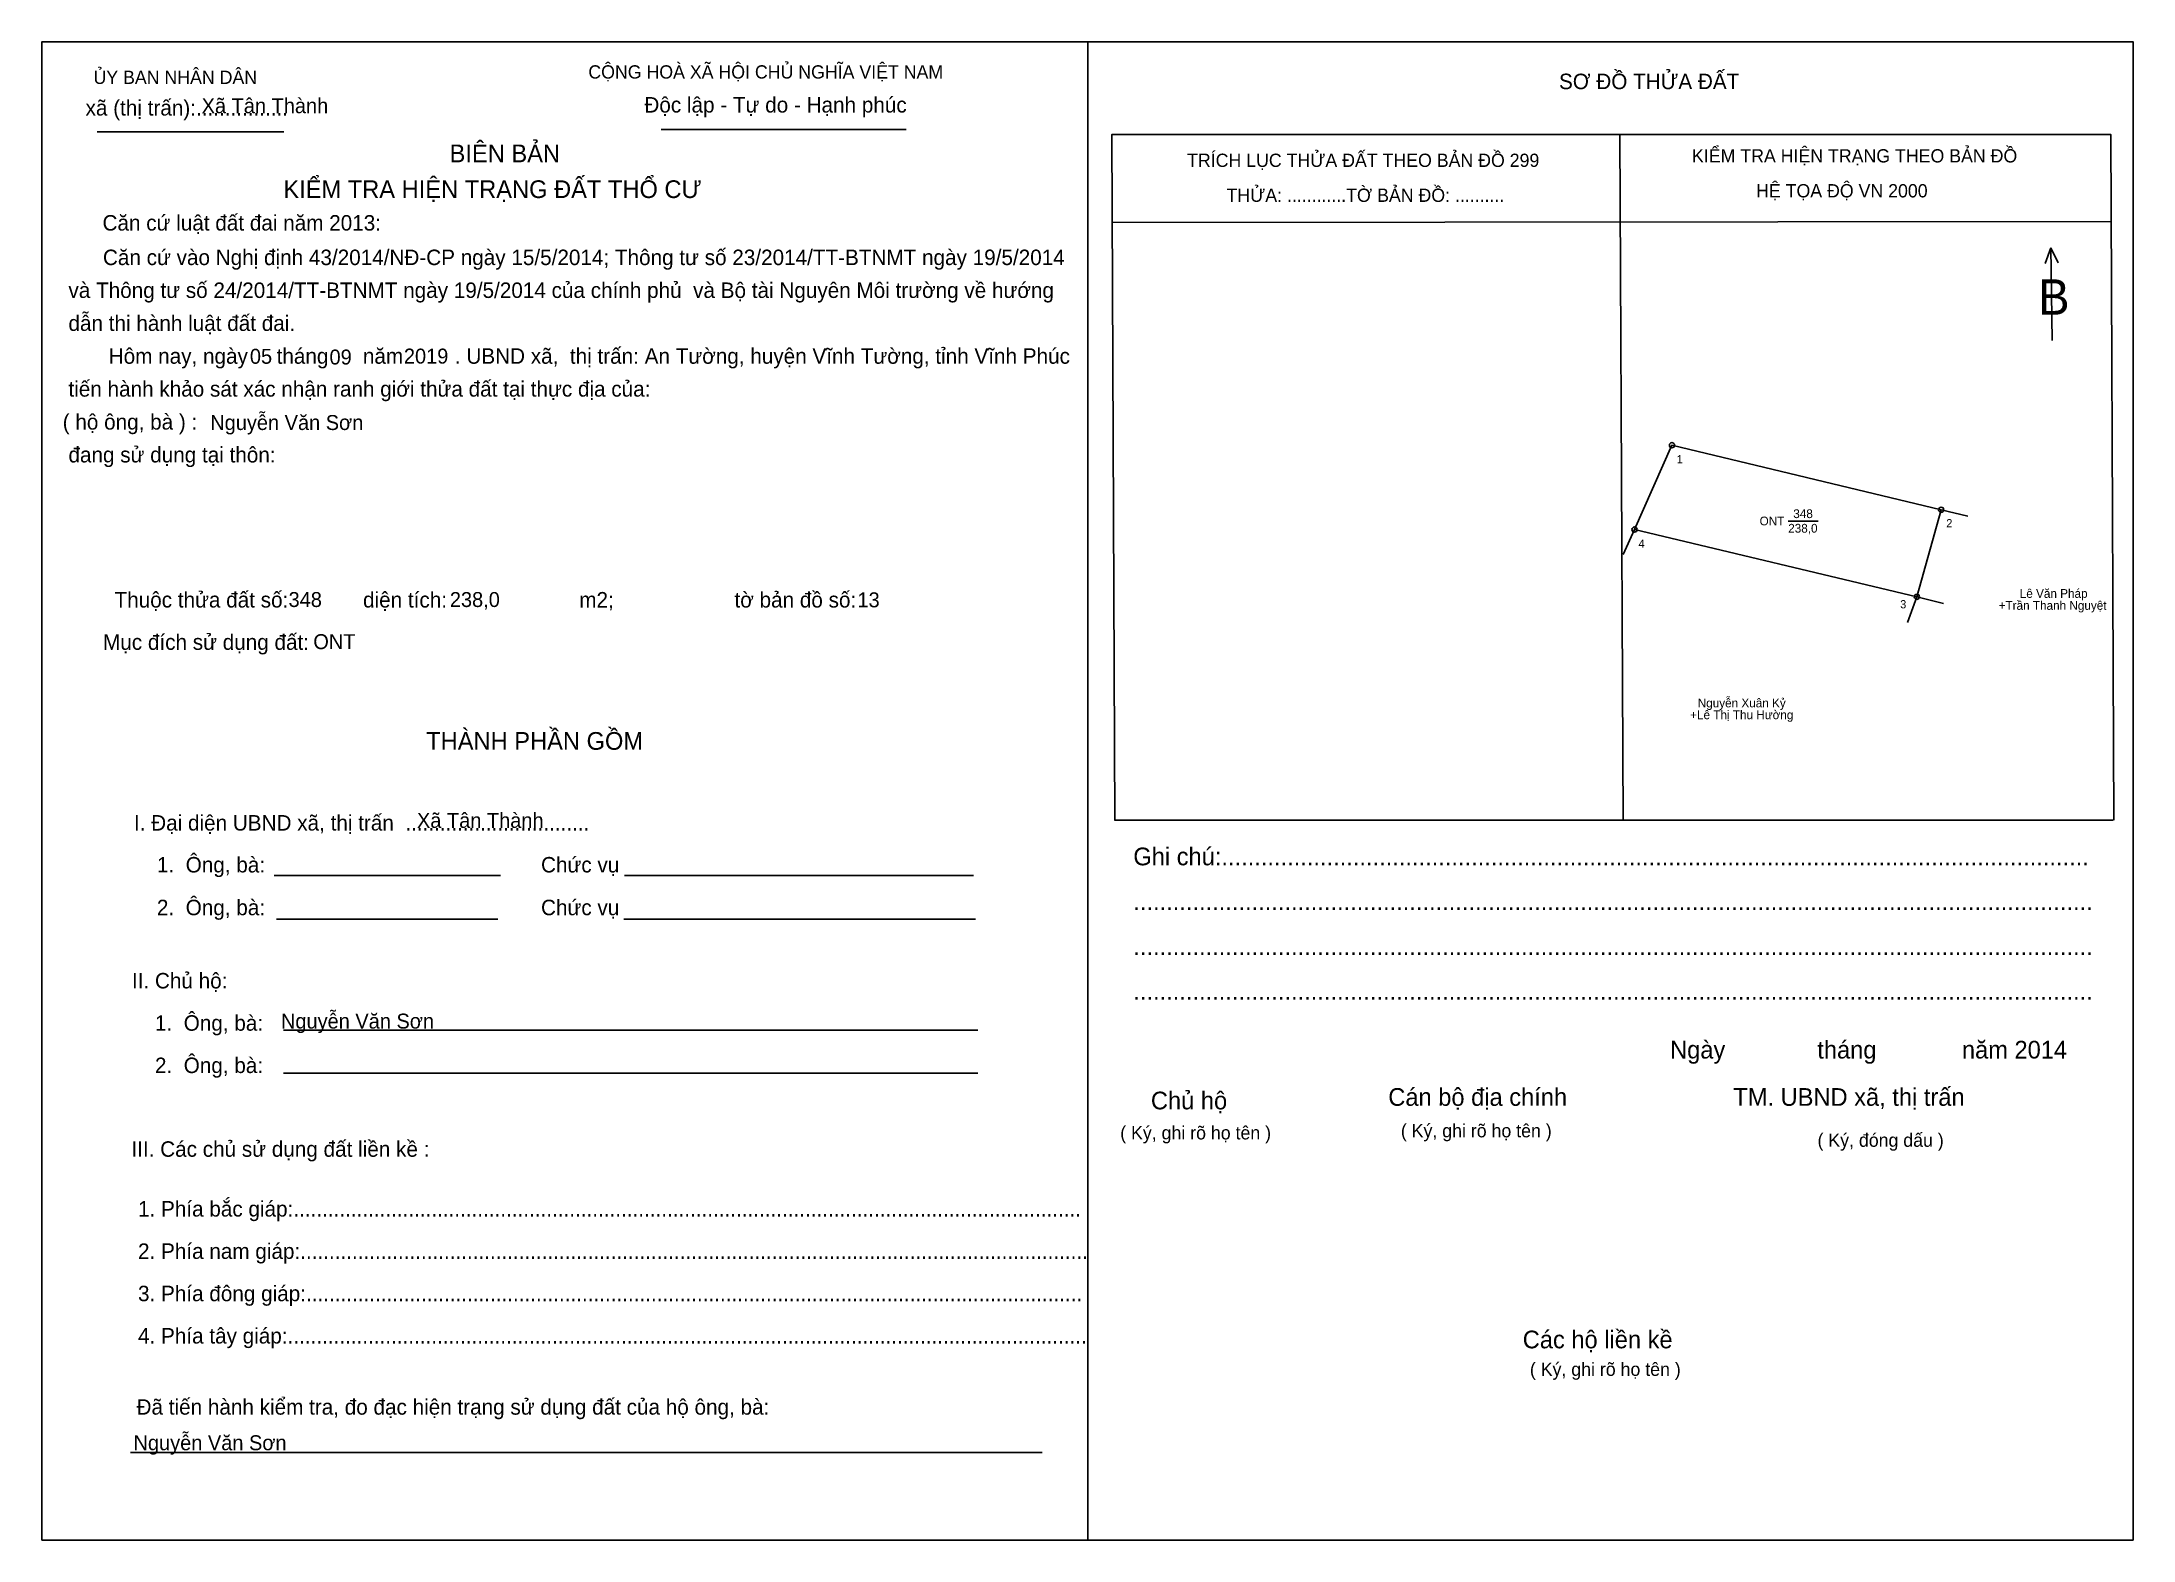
# Model space of a CAD drawing. Extents: x 540456 to 540657, y 1835193 to 1835338.
import ezdxf

# ---------------------------------------------------------------- set-up
doc = ezdxf.new("R2010")
doc.units = 0
for name, color, linetype in [('bbhtNoiDung', 7, 'Continuous'), ('bbhtTemplate', 7, 'Continuous'), ('CanhThua', 7, 'Continuous'), ('MocDinhThua', 7, 'Continuous'), ('NhanDiaChinhThua', 7, 'Continuous'), ('NhanTuCan', 7, 'Continuous'), ('RauThua', 7, 'Continuous'), ('SoHieuDinhThua', 7, 'Continuous')]:
    doc.layers.add(name, color=color, linetype=linetype)

msp = doc.modelspace()

# ---------------------------------------------------------------- linework, layer by layer
at = {"layer": 'bbhtTemplate'}
for p, q in [((540461.53, 1835328.9), (540479.48, 1835328.9)), ((540515.78, 1835329.14), (540539.34, 1835329.14)), ((540607.96, 1835328.66), (540608.3, 1835262.72)), ((540559.12, 1835320.19), (540655.18, 1835320.28)), ((540649.43, 1835317.75), (540648.86, 1835316.26)), ((540649.43, 1835317.75), (540650.11, 1835316.31)), ((540649.43, 1835317.75), (540649.53, 1835308.84)), ((540478.57, 1835257.41), (540500.32, 1835257.41)), ((540512.24, 1835257.41), (540545.81, 1835257.41)), ((540478.77, 1835253.19), (540500.08, 1835253.19)), ((540512.19, 1835253.19), (540546, 1835253.19)), ((540479.44, 1835242.52), (540546.24, 1835242.52)), ((540479.44, 1835238.4), (540546.24, 1835238.4)), ((540464.74, 1835201.91), (540552.42, 1835201.91))]:
    msp.add_line(p, q, dxfattribs=at)
for points in [[(540456.21, 1835193.48), (540456.21, 1835337.57), (540556.82, 1835337.57), (540556.82, 1835193.48)], [(540657.34, 1835193.48), (540657.34, 1835337.57), (540556.82, 1835337.57), (540556.82, 1835193.48)]]:
    msp.add_lwpolyline(points, close=True, dxfattribs=at)
for points in [[(540559.41, 1835262.72), (540559.12, 1835328.66), (540655.18, 1835328.66), (540655.47, 1835262.72)], [(540655.42, 1835262.72), (540559.36, 1835262.72)]]:
    msp.add_lwpolyline(points, dxfattribs=at)
at = {"layer": 'CanhThua'}
for p, q in [((540609.38, 1835290.67), (540612.98, 1835298.78)), ((540612.98, 1835298.78), (540638.88, 1835292.57)), ((540638.88, 1835292.57), (540636.54, 1835284.2)), ((540636.54, 1835284.2), (540609.38, 1835290.67))]:
    msp.add_line(p, q, dxfattribs=at)
at = {"layer": 'MocDinhThua'}
for centre in [(540612.98, 1835298.78), (540638.88, 1835292.57), (540609.38, 1835290.67), (540636.54, 1835284.2)]:
    msp.add_circle(centre, 0.25, dxfattribs=at)
at = {"layer": 'NhanDiaChinhThua'}
msp.add_line((540624.16, 1835291.49), (540627.05, 1835291.49), dxfattribs=at)
at = {"layer": 'RauThua'}
for p, q in [((540638.88, 1835292.57), (540641.44, 1835291.96)), ((540609.38, 1835290.67), (540608.3, 1835288.26)), ((540636.54, 1835284.2), (540635.63, 1835281.72)), ((540636.54, 1835284.2), (540639.1, 1835283.56))]:
    msp.add_line(p, q, dxfattribs=at)

# ---------------------------------------------------------------- texts
at = {"layer": 'bbhtNoiDung'}
for s, height, p in [('Xã Tân Thành', 1.4366, (540471.58, 1835330.71)), ('05', 1.437, (540476.22, 1835306.61)), ('09', 1.437, (540483.88, 1835306.54)), ('2019', 1.437, (540491.03, 1835306.63)), ('Nguyễn Văn Sơn', 1.4366, (540472.41, 1835300.24)), ('348', 1.437, (540479.94, 1835283.22)), ('238,0', 1.437, (540495.45, 1835283.22)), ('13', 1.437, (540534.65, 1835283.19)), ('ONT', 1.437, (540482.32, 1835279.17)), ('Xã Tân Thành', 1.4366, (540492.29, 1835261.98)), ('Nguyễn Văn Sơn', 1.4366, (540479.21, 1835242.68)), ('Nguyễn Văn Sơn', 1.4366, (540465.03, 1835202.13))]:
    msp.add_text(s, height=height, dxfattribs=at).set_placement(p)
at = {"layer": 'bbhtTemplate'}
for s, height, p in [('CỘNG HOÀ XÃ HỘI CHỦ NGHĨA VIỆT NAM', 1.2757, (540508.77, 1835334.04)), ('ỦY BAN NHÂN DÂN', 1.2757, (540461.18, 1835333.52)), ('SƠ ĐỒ THỬA ĐẤT', 1.4882, (540602.12, 1835333.02)), ('xã (thị trấn):................', 1.4882, (540460.42, 1835330.48)), ('Độc lập - Tự do - Hạnh phúc', 1.4882, (540514.16, 1835330.77)), ('BIÊN BẢN', 1.701, (540495.43, 1835325.99)), ('KIỂM TRA HIỆN TRẠNG THEO BẢN ĐỒ', 1.2757, (540614.91, 1835325.97)), ('TRÍCH LỤC THỬA ĐẤT THEO BẢN ĐỒ 299', 1.2757, (540566.35, 1835325.54)), ('KIỂM TRA HIỆN TRẠNG ĐẤT THỔ CƯ', 1.701, (540479.44, 1835322.55)), ('        THỬA: ............TỜ BẢN ĐỒ: ..........', 1.2757, (540566.35, 1835322.18)), ('             HỆ TỌA ĐỘ VN 2000', 1.2757, (540614.91, 1835322.61)), ('Căn cứ luật đất đai năm 2013:', 1.4882, (540462.05, 1835319.42)), ('       Căn cứ vào Nghị định 43/2014/NĐ-CP ngày 15/5/2014; Thông tư số 23/2014/TT-BTNMT ngày 19/5/2014', 1.48823, (540458.22, 1835316.1)), (' và Thông tư số 24/2014/TT-BTNMT ngày 19/5/2014 của chính phủ  và Bộ tài Nguyên Môi trường về hướng', 1.4882, (540458.22, 1835312.94)), ('B', 3.4, (540648.19, 1835311.33)), (' dẫn thi hành luật đất đai.', 1.4882, (540458.22, 1835309.77)), ('        Hôm nay, ngày     tháng      năm         . UBND xã,  thị trấn: An Tường, huyện Vĩnh Tường, tỉnh Vĩnh Phúc', 1.48823, (540458.22, 1835306.61)), (' tiến hành khảo sát xác nhận ranh giới thửa đất tại thực địa của:', 1.4882, (540458.22, 1835303.45)), ('( hộ ông, bà ) :', 1.4882, (540458.22, 1835300.28)), (' đang sử dụng tại thôn:', 1.4882, (540458.22, 1835297.12)), ('  Thuộc thửa đất số:             diện tích:                       m2;                     tờ bản đồ số:', 1.48823, (540462.1, 1835283.17)), ('Mục đích sử dụng đất:', 1.4882, (540462.1, 1835279.1)), ('THÀNH PHẦN GỒM', 1.701, (540493.18, 1835269.49)), ('I. Đại diện UBND xã, thị trấn  ................................', 1.4882, (540465.07, 1835261.72)), ('    1.  Ông, bà:                                                Chức vụ', 1.4882, (540465.07, 1835257.69)), ('Ghi chú:....................................................................................................................................', 1.70102, (540561.18, 1835258.38)), ('    2.  Ông, bà:                                                Chức vụ', 1.4882, (540465.07, 1835253.58)), ('..................................................................................................................................................', 1.70102, (540561.18, 1835254.07)), ('..................................................................................................................................................', 1.70102, (540561.18, 1835249.76)), ('II. Chủ hộ:', 1.4882, (540464.88, 1835246.54)), ('..................................................................................................................................................', 1.70102, (540561.18, 1835245.45)), ('    1.  Ông, bà:', 1.4882, (540464.88, 1835242.47)), ('Ngày              tháng             năm 2014', 1.701, (540612.8, 1835239.8)), ('    2.  Ông, bà:', 1.4882, (540464.88, 1835238.4)), ('Cán bộ địa chính', 1.701, (540585.7, 1835235.25)), ('TM. UBND xã, thị trấn', 1.701, (540618.88, 1835235.25)), ('Chủ hộ', 1.701, (540562.87, 1835234.91)), ('( Ký, ghi rõ họ tên )', 1.2757, (540559.92, 1835232.02)), ('( Ký, ghi rõ họ tên )', 1.2757, (540586.91, 1835232.22)), ('III. Các chủ sử dụng đất liền kề :', 1.4882, (540464.83, 1835230.35)), ('( Ký, đóng dấu )', 1.2757, (540626.98, 1835231.31)), ('    1. Phía bắc giáp:.........................................................................................................................................', 1.48823, (540463.25, 1835224.6)), ('    2. Phía nam giáp:.........................................................................................................................................', 1.48823, (540463.25, 1835220.53)), ('    3. Phía đông giáp:.......................................................................................................................................', 1.48823, (540463.25, 1835216.46)), ('    4. Phía tây giáp:...........................................................................................................................................', 1.48823, (540463.25, 1835212.39)), ('Các hộ liền kề', 1.701, (540598.63, 1835211.93)), ('( Ký, ghi rõ họ tên )', 1.2757, (540599.32, 1835209.28)), ('    Đã tiến hành kiểm tra, đo đạc hiện trạng sử dụng đất của hộ ông, bà:', 1.4882, (540463.11, 1835205.55))]:
    msp.add_text(s, height=height, dxfattribs=at).set_placement(p)
at = {"layer": 'NhanDiaChinhThua'}
for s, p in [('ONT', (540621.41, 1835291.07)), ('348', (540624.65, 1835291.77)), ('238,0', (540624.16, 1835290.37))]:
    msp.add_text(s, height=0.843, dxfattribs=at).set_placement(p)
at = {"layer": 'NhanTuCan'}
for s, p in [('+Trần Thanh Nguyệt', (540644.4, 1835282.95)), ('Lê Văn Pháp', (540646.43, 1835284.1)), ('+Lê Thị Thu Hường', (540614.73, 1835272.43)), ('Nguyễn Xuân Kỷ', (540615.46, 1835273.57))]:
    msp.add_text(s, height=0.8434, dxfattribs=at).set_placement(p)
at = {"layer": 'SoHieuDinhThua'}
for s, p in [('1', (540613.44, 1835297.04)), ('2', (540639.36, 1835290.88)), ('4', (540609.77, 1835288.92)), ('3', (540634.93, 1835283.09))]:
    msp.add_text(s, height=0.791, dxfattribs=at).set_placement(p)

doc.saveas('drawing.dxf')
